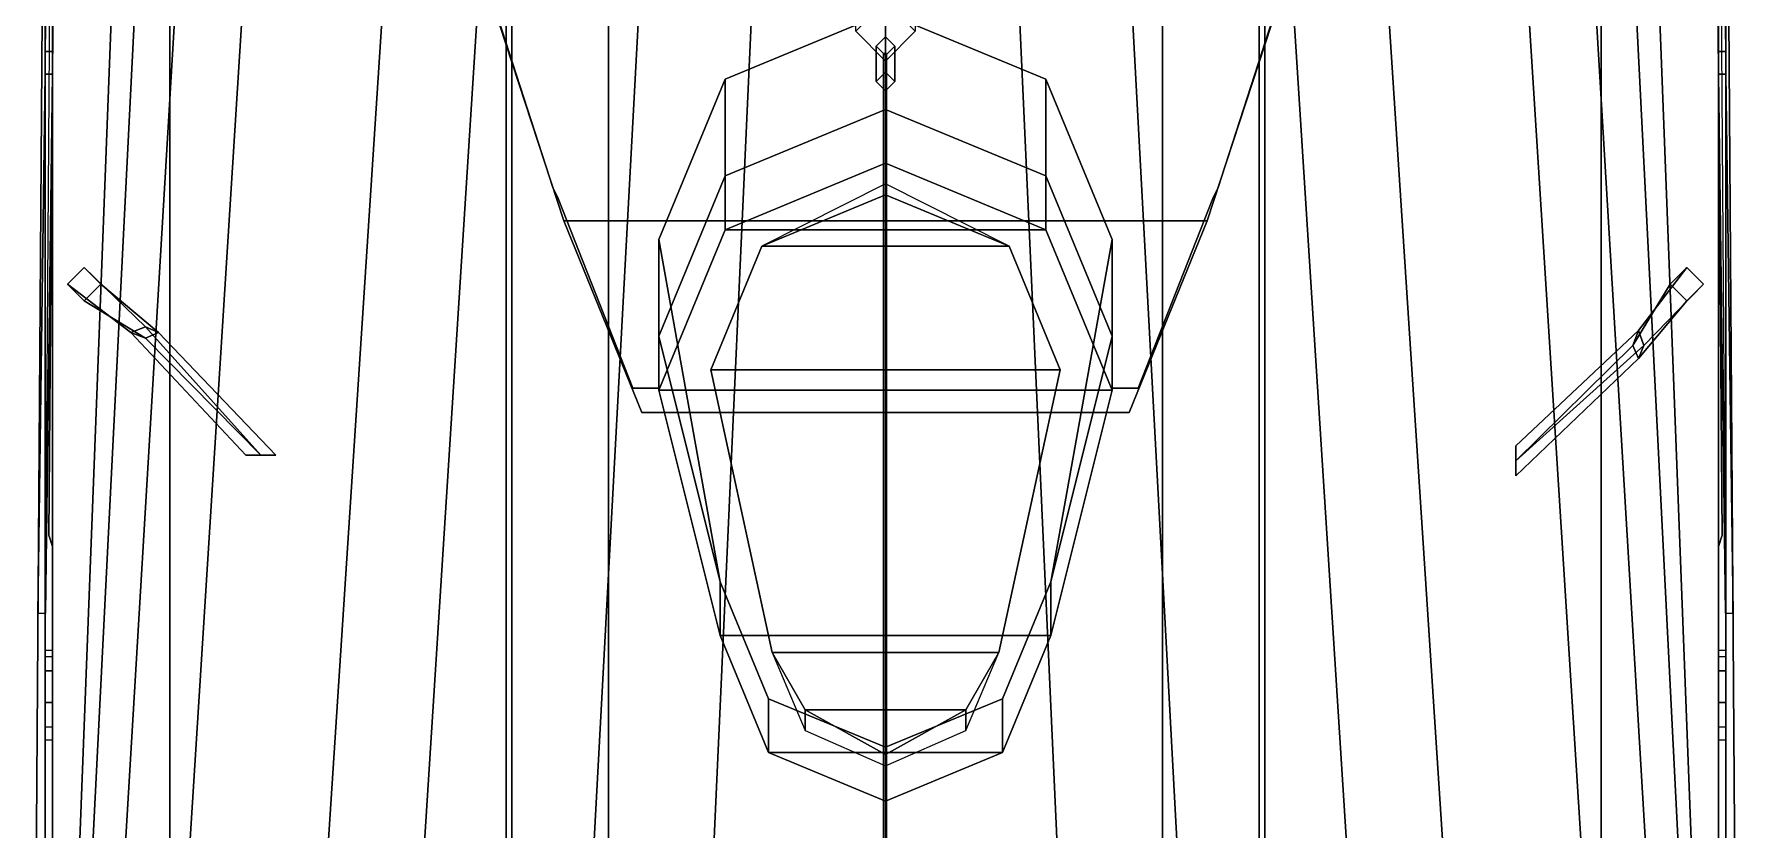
# Model space of a CAD drawing. Extents: x -4.6 to 4.6, y -46 to 43.8.
# Drawn here: x -4.58 to 4.58, y 3.69 to 7.96 of the extents above; entities that cross this region are included whole.
import ezdxf

# ---------------------------------------------------------------- set-up
doc = ezdxf.new("R2010")
doc.units = 0
doc.layers.get('0').update_dxf_attribs({"linetype": 'CONTINUOUS'})
doc.layers.add('RAILINGS', color=6, linetype='CONTINUOUS')
doc.layers.add('SUPERSTRUCTURE', color=3, linetype='CONTINUOUS')

msp = doc.modelspace()

# ---------------------------------------------------------------- linework, layer by layer
for points in [[(-4.48, 16.01, 2.84), (-3.86, 16.01, -0.05), (-4.4, 1.9, -0.05), (-4.58, 1.9, 2.84)], [(-3.85, 16.01, 2.93), (-4.48, 16.01, 2.84), (-4.58, 1.9, 2.84), (-3.85, 1.9, 2.93)], [(-4.48, 16.01, 2.84), (-4.48, 16.01, 2.84), (-4.5591, 4.85, 2.84), (-4.52, 7.75, 4.15)], [(-3.85, 16.01, 5.01), (-4.52, 16.01, 4.94), (-4.52, -0.06, 4.89), (-3.85, -0.06, 4.96)], [(-4.52, 16.01, 4.94), (4.52, 16.01, 4.94), (4.52, -0.06, 4.89), (-4.52, -0.06, 4.89)], [(-4.52, 16.01, 4.94), (-4.52, 16.01, 4.84), (-4.52, -0.06, 4.72), (-4.52, -0.06, 4.89)], [(-4.52, 16.01, 4.84), (-4.48, 16.01, 2.84), (-4.52, 8.02, 4.63), (-4.52, 7.8708, 4.7792)], [(-4.48, 16.01, 2.84), (-4.48, 16.01, 2.84), (-4.52, 7.75, 4.15), (-4.52, 8.02, 4.51)], [(-4.5191, 4.85, 2.84), (-4.44, 16.01, 2.84), (-4.44, 16.01, 2.84), (-4.48, 7.75, 4.15)], [(-4.48, -0.06, 4.72), (-4.48, 16.01, 4.84), (-4.48, 16.01, 4.94), (-4.48, -0.06, 4.89)], [(-4.48, 8.02, 4.63), (-4.44, 16.01, 2.84), (-4.48, 16.01, 4.84), (-4.48, 7.8708, 4.7792)], [(-4.48, 7.75, 4.15), (-4.44, 16.01, 2.84), (-4.44, 16.01, 2.84), (-4.48, 8.02, 4.51)], [(-3.86, 16.01, -0.05), (-3.64, 16.01, -0.6), (-4.35, 1.9, -0.6), (-4.4, 1.9, -0.05)], [(-3.64, 16.01, -0.6), (-3.35, 16.01, -1.15), (-4.19, 1.9, -1.15), (-4.35, 1.9, -0.6)], [(-3.35, 16.01, -1.15), (-2.96, 16.01, -1.7), (-3.85, 1.9, -1.7), (-4.19, 1.9, -1.15)], [(-2.96, 16.01, -1.7), (-2.19, 16.01, -2.46), (-3.11, 1.9, -2.46), (-3.85, 1.9, -1.7)], [(-1.49, 16.01, 3.07), (-3.85, 16.01, 2.93), (-3.85, 1.9, 2.93), (-1.49, 1.9, 3.07)], [(-2.04, 16.01, 5.1), (-3.85, 16.01, 5.01), (-3.85, -0.06, 4.96), (-2.04, -0.06, 5.05)], [(-2.19, 16.01, -2.46), (-1.69, 16.01, -2.76), (-2.59, 1.9, -2.76), (-3.11, 1.9, -2.46)], [(-1.69, 16.01, -2.76), (-0.9, 16.01, -3.2), (-1.66, 1.9, -3.2), (-2.59, 1.9, -2.76)], [(0, 16.01, 5.1), (-2.04, 16.01, 5.1), (-2.04, -0.06, 5.05), (0, -0.06, 5.05)], [(-0.9, 16.01, -3.2), (-0.36, 16.01, -3.4), (-1, 1.9, -3.4), (-1.66, 1.9, -3.2)], [(0, 16.01, 3.07), (-1.49, 16.01, 3.07), (-1.49, 1.9, 3.07), (0, 1.9, 3.07)], [(0, 1.9, -3.5), (-1, 1.9, -3.4), (-0.36, 16.01, -3.4), (0, 16.01, -3.5)], [(0, 1.9, 3.07), (1.49, 1.9, 3.07), (1.49, 16.01, 3.07), (0, 16.01, 3.07)], [(0, 16.01, -3.5), (0.36, 16.01, -3.4), (1, 1.9, -3.4), (0, 1.9, -3.5)], [(0, -0.06, 5.05), (2.04, -0.06, 5.05), (2.04, 16.01, 5.1), (0, 16.01, 5.1)], [(1.66, 1.9, -3.2), (1, 1.9, -3.4), (0.36, 16.01, -3.4), (0.9, 16.01, -3.2)], [(2.59, 1.9, -2.76), (1.66, 1.9, -3.2), (0.9, 16.01, -3.2), (1.69, 16.01, -2.76)], [(1.49, 1.9, 3.07), (3.85, 1.9, 2.93), (3.85, 16.01, 2.93), (1.49, 16.01, 3.07)], [(3.11, 1.9, -2.46), (2.59, 1.9, -2.76), (1.69, 16.01, -2.76), (2.19, 16.01, -2.46)], [(2.04, -0.06, 5.05), (3.85, -0.06, 4.96), (3.85, 16.01, 5.01), (2.04, 16.01, 5.1)], [(3.85, 1.9, -1.7), (3.11, 1.9, -2.46), (2.19, 16.01, -2.46), (2.96, 16.01, -1.7)], [(4.19, 1.9, -1.15), (3.85, 1.9, -1.7), (2.96, 16.01, -1.7), (3.35, 16.01, -1.15)], [(4.35, 1.9, -0.6), (4.19, 1.9, -1.15), (3.35, 16.01, -1.15), (3.64, 16.01, -0.6)], [(4.4, 1.9, -0.05), (4.35, 1.9, -0.6), (3.64, 16.01, -0.6), (3.86, 16.01, -0.05)], [(3.85, 1.9, 2.93), (4.58, 1.9, 2.84), (4.48, 16.01, 2.84), (3.85, 16.01, 2.93)], [(3.85, -0.06, 4.96), (4.52, -0.06, 4.89), (4.52, 16.01, 4.94), (3.85, 16.01, 5.01)], [(4.58, 1.9, 2.84), (4.4, 1.9, -0.05), (3.86, 16.01, -0.05), (4.48, 16.01, 2.84)], [(4.44, 16.01, 2.84), (4.44, 16.01, 2.84), (4.5191, 4.85, 2.84), (4.48, 7.75, 4.15)], [(4.48, 16.01, 4.84), (4.44, 16.01, 2.84), (4.48, 8.02, 4.63), (4.48, 7.8708, 4.7792)], [(4.44, 16.01, 2.84), (4.44, 16.01, 2.84), (4.48, 7.75, 4.15), (4.48, 8.02, 4.51)], [(4.5591, 4.85, 2.84), (4.48, 16.01, 2.84), (4.48, 16.01, 2.84), (4.52, 7.75, 4.15)], [(4.52, 8.02, 4.63), (4.48, 16.01, 2.84), (4.52, 16.01, 4.84), (4.52, 7.8708, 4.7792)], [(4.52, 7.75, 4.15), (4.48, 16.01, 2.84), (4.48, 16.01, 2.84), (4.52, 8.02, 4.51)], [(4.48, 16.01, 4.94), (4.48, 16.01, 4.84), (4.48, -0.06, 4.72), (4.48, -0.06, 4.89)], [(4.52, -0.06, 4.72), (4.52, 16.01, 4.84), (4.52, 16.01, 4.94), (4.52, -0.06, 4.89)], [(-0.18, 9.03, 7.31), (0, 8.85, 7.31), (0, 7.82, 19.8), (-0.16, 7.98, 19.8)], [(0, 8.85, 7.31), (0.18, 9.03, 7.31), (0.16, 7.98, 19.8), (0, 7.82, 19.8)], [(-0.8627, 7.7227, 7.31), (0, 8.08, 7.31), (0, 8.08, 5.07), (-0.8627, 7.7227, 5.07)], [(-0.8627, 7.2027, 7.56), (0, 7.56, 7.59), (0, 8.08, 7.31), (-0.8627, 7.7227, 7.31)], [(-0.16, 7.98, 19.8), (0, 7.82, 19.8), (0.16, 7.98, 19.8), (0, 8.14, 19.8)], [(0, 8.08, 7.31), (0.8627, 7.7227, 7.31), (0.8627, 7.7227, 5.07), (0, 8.08, 5.07)], [(0, 7.56, 7.59), (0.8627, 7.2027, 7.56), (0.8627, 7.7227, 7.31), (0, 8.08, 7.31)], [(-4.52, 7.8708, 4.7792), (-4.52, 8.02, 4.63), (-4.48, 8.02, 4.63), (-4.48, 7.8708, 4.7792)], [(-4.52, 8.02, 4.51), (-4.52, 7.75, 4.15), (-4.48, 7.75, 4.15), (-4.48, 8.02, 4.51)], [(4.48, 8.02, 4.51), (4.48, 7.75, 4.15), (4.52, 7.75, 4.15), (4.52, 8.02, 4.51)], [(4.48, 7.8708, 4.7792), (4.48, 8.02, 4.63), (4.52, 8.02, 4.63), (4.52, 7.8708, 4.7792)], [(0, 7.95, 19.8), (-0.05, 7.9, 19.8), (-0.05, 7.71, 21.98), (0, 7.76, 21.98)], [(-0.05, 7.9, 19.8), (0, 7.85, 19.8), (0, 7.66, 21.98), (-0.05, 7.71, 21.98)], [(0.05, 7.9, 19.8), (0, 7.95, 19.8), (0, 7.76, 21.98), (0.05, 7.71, 21.98)], [(0, 7.85, 19.8), (0.05, 7.9, 19.8), (0.05, 7.71, 21.98), (0, 7.66, 21.98)], [(-4.52, -0.06, 4.72), (-4.52, 7.8708, 4.7792), (-4.48, 7.8708, 4.7792), (-4.48, -0.06, 4.72)], [(-0.01, -21.23, 12.44), (0.005, -21.23, 12.4487), (0.005, 7.86, 19.67), (-0.01, 7.86, 19.66)], [(0.005, -21.23, 12.4313), (-0.01, -21.23, 12.44), (-0.01, 7.86, 19.66), (0.005, 7.86, 19.65)], [(0.005, -21.23, 12.4487), (0.005, -21.23, 12.4313), (0.005, 7.86, 19.65), (0.005, 7.86, 19.67)], [(4.48, -0.06, 4.72), (4.48, 7.8708, 4.7792), (4.52, 7.8708, 4.7792), (4.52, -0.06, 4.72)], [(-4.52, 7.75, 4.15), (-4.5591, 4.85, 2.84), (-4.5191, 4.85, 2.84), (-4.48, 7.75, 4.15)], [(-1.22, 6.86, 7.31), (-0.8627, 7.7227, 7.31), (-0.8627, 7.7227, 5.07), (-1.22, 6.86, 5.07)], [(-1.22, 6.34, 7.48), (-0.8627, 7.2027, 7.56), (-0.8627, 7.7227, 7.31), (-1.22, 6.86, 7.31)], [(-0.05, 7.71, 21.98), (0, 7.66, 21.98), (0.05, 7.71, 21.98), (0, 7.76, 21.98)], [(0.8627, 7.7227, 7.31), (1.22, 6.86, 7.31), (1.22, 6.86, 5.07), (0.8627, 7.7227, 5.07)], [(0.8627, 7.2027, 7.56), (1.22, 6.34, 7.48), (1.22, 6.86, 7.31), (0.8627, 7.7227, 7.31)], [(4.48, 7.75, 4.15), (4.5191, 4.85, 2.84), (4.5591, 4.85, 2.84), (4.52, 7.75, 4.15)], [(-0.8627, 6.9127, 10.17), (0, 7.27, 10.2), (0, 7.56, 7.59), (-0.8627, 7.2027, 7.56)], [(0, 7.27, 10.2), (0.8627, 6.9127, 10.17), (0.8627, 7.2027, 7.56), (0, 7.56, 7.59)], [(0, 7.27, 10.2), (-0.8627, 6.9127, 10.17), (0.8627, 6.9127, 10.17), (0, 7.27, 10.2)], [(-1.22, 6.05, 10.09), (-0.8627, 6.9127, 10.17), (-0.8627, 7.2027, 7.56), (-1.22, 6.34, 7.48)], [(-0.6647, 6.8247, 10.96), (0, 7.1, 10.96), (0, 7.16, 10.19), (-0.6647, 6.8247, 10.16)], [(0, 7.1, 10.96), (0.6647, 6.8247, 10.96), (0.6647, 6.8247, 10.16), (0, 7.16, 10.19)], [(0.8627, 6.9127, 10.17), (1.22, 6.05, 10.09), (1.22, 6.34, 7.48), (0.8627, 7.2027, 7.56)], [(0, 7.1, 10.96), (-0.6647, 6.8247, 10.96), (0.6647, 6.8247, 10.96), (0, 7.1, 10.96)], [(-0.8627, 6.9127, 10.17), (-1.22, 6.05, 10.09), (1.22, 6.05, 10.09), (0.8627, 6.9127, 10.17)], [(-0.89, 5.02, 7.35), (-1.22, 6.34, 7.48), (-1.22, 6.86, 7.31), (-0.89, 5.02, 5.06)], [(-1.22, 6.86, 7.31), (-1.22, 6.86, 5.07), (-1.22, 6.86, 5.07), (-0.89, 5.02, 5.06)], [(-0.94, 6.16, 10.96), (-0.6647, 6.8247, 10.96), (-0.6647, 6.8247, 10.16), (-0.94, 6.16, 10.1)], [(-0.6647, 6.8247, 10.96), (-0.94, 6.16, 10.96), (0.94, 6.16, 10.96), (0.6647, 6.8247, 10.96)], [(0.6647, 6.8247, 10.96), (0.94, 6.16, 10.96), (0.94, 6.16, 10.1), (0.6647, 6.8247, 10.16)], [(1.22, 6.34, 7.48), (0.89, 5.02, 7.35), (0.89, 5.02, 5.06), (1.22, 6.86, 7.31)], [(1.22, 6.86, 7.31), (0.89, 5.02, 5.06), (0.89, 5.02, 5.06), (1.22, 6.86, 5.07)], [(-4.31, 6.71, 7.02), (-4.4, 6.62, 7.02), (-4.06, 6.36, 7.55), (-3.98, 6.39, 7.58)], [(-4.31, 6.71, 4.89), (-4.4, 6.62, 4.89), (-4.4, 6.62, 7.02), (-4.31, 6.71, 7.02)], [(-4.22, 6.62, 7.02), (-4.31, 6.71, 7.02), (-3.98, 6.39, 7.58), (-3.91, 6.36, 7.55)], [(-4.22, 6.62, 4.89), (-4.31, 6.71, 4.89), (-4.31, 6.71, 7.02), (-4.22, 6.62, 7.02)], [(4.31, 6.71, 7.02), (4.22, 6.62, 7.02), (4.02, 6.29, 7.52), (4.05, 6.37, 7.55)], [(4.4, 6.62, 7.02), (4.31, 6.71, 7.02), (4.05, 6.37, 7.55), (4.08, 6.29, 7.58)], [(4.31, 6.71, 4.89), (4.22, 6.62, 4.89), (4.22, 6.62, 7.02), (4.31, 6.71, 7.02)], [(4.4, 6.62, 4.89), (4.31, 6.71, 4.89), (4.31, 6.71, 7.02), (4.4, 6.62, 7.02)], [(-4.4, 6.62, 7.02), (-4.31, 6.53, 7.02), (-3.98, 6.33, 7.52), (-4.06, 6.36, 7.55)], [(-4.4, 6.62, 4.89), (-4.31, 6.53, 4.89), (-4.31, 6.53, 7.02), (-4.4, 6.62, 7.02)], [(-4.31, 6.53, 7.02), (-4.22, 6.62, 7.02), (-3.91, 6.36, 7.55), (-3.98, 6.33, 7.52)], [(-4.31, 6.53, 4.89), (-4.22, 6.62, 4.89), (-4.22, 6.62, 7.02), (-4.31, 6.53, 7.02)], [(4.22, 6.62, 7.02), (4.31, 6.53, 7.02), (4.05, 6.22, 7.55), (4.02, 6.29, 7.52)], [(4.31, 6.53, 7.02), (4.4, 6.62, 7.02), (4.08, 6.29, 7.58), (4.05, 6.22, 7.55)], [(4.22, 6.62, 4.89), (4.31, 6.53, 4.89), (4.31, 6.53, 7.02), (4.22, 6.62, 7.02)], [(4.31, 6.53, 4.89), (4.4, 6.62, 4.89), (4.4, 6.62, 7.02), (4.31, 6.53, 7.02)], [(-3.98, 6.39, 7.58), (-4.06, 6.36, 7.55), (-3.44, 5.7, 7.98), (-3.36, 5.7, 8.03)], [(-4.06, 6.36, 7.55), (-3.98, 6.33, 7.52), (-3.36, 5.7, 7.93), (-3.44, 5.7, 7.98)], [(-3.91, 6.36, 7.55), (-3.98, 6.39, 7.58), (-3.36, 5.7, 8.03), (-3.28, 5.7, 7.98)], [(-3.98, 6.33, 7.52), (-3.91, 6.36, 7.55), (-3.28, 5.7, 7.98), (-3.36, 5.7, 7.93)], [(-0.89, 4.73, 9.96), (-1.22, 6.05, 10.09), (-1.22, 6.34, 7.48), (-0.89, 5.02, 7.35)], [(1.22, 6.05, 10.09), (0.89, 4.73, 9.96), (0.89, 5.02, 7.35), (1.22, 6.34, 7.48)], [(4.08, 6.29, 7.58), (4.05, 6.37, 7.55), (3.39, 5.75, 7.98), (3.39, 5.67, 8.03)], [(4.05, 6.37, 7.55), (4.02, 6.29, 7.52), (3.39, 5.67, 7.93), (3.39, 5.75, 7.98)], [(4.05, 6.22, 7.55), (4.08, 6.29, 7.58), (3.39, 5.67, 8.03), (3.39, 5.59, 7.98)], [(4.02, 6.29, 7.52), (4.05, 6.22, 7.55), (3.39, 5.59, 7.98), (3.39, 5.67, 7.93)], [(-0.61, 4.64, 10.43), (-0.94, 6.16, 10.96), (-0.94, 6.16, 10.1), (-0.61, 4.64, 9.95)], [(-0.94, 6.16, 10.96), (-0.61, 4.64, 10.43), (0.61, 4.64, 10.43), (0.94, 6.16, 10.96)], [(0.94, 6.16, 10.96), (0.61, 4.64, 10.43), (0.61, 4.64, 9.95), (0.94, 6.16, 10.1)], [(-1.22, 6.05, 10.09), (-0.89, 4.73, 9.96), (0.89, 4.73, 9.96), (1.22, 6.05, 10.09)], [(-3.28, 5.7, 7.98), (-3.36, 5.7, 8.03), (-3.44, 5.7, 7.98), (-3.36, 5.7, 7.93)], [(3.39, 5.59, 7.98), (3.39, 5.67, 8.03), (3.39, 5.75, 7.98), (3.39, 5.67, 7.93)], [(-0.6293, 4.1007, 9.9), (-0.89, 4.73, 9.96), (-0.89, 5.02, 7.35), (-0.6293, 4.3907, 7.29)], [(-0.6293, 4.3907, 7.29), (-0.89, 5.02, 7.35), (-0.89, 5.02, 5.06), (-0.6293, 4.3907, 5.06)], [(0.89, 4.73, 9.96), (0.6293, 4.1007, 9.9), (0.6293, 4.3907, 7.29), (0.89, 5.02, 7.35)], [(0.89, 5.02, 7.35), (0.6293, 4.3907, 7.29), (0.6293, 4.3907, 5.06), (0.89, 5.02, 5.06)], [(-0.89, 4.73, 9.96), (-0.6293, 4.1007, 9.9), (0.6293, 4.1007, 9.9), (0.89, 4.73, 9.96)], [(-4.52, 4.24, 2.84), (-4.52, 4.37, 3.33), (-4.52, 4.54, 3.33), (-4.52, 4.65, 2.84)], [(-4.52, 4.65, 2.84), (-4.52, 4.54, 3.33), (-4.48, 4.54, 3.33), (-4.48, 4.65, 2.84)], [(-4.48, 4.6183, 4.7549), (-4.48, 4.54, 4.52), (-4.52, 4.54, 4.52), (-4.52, 4.6183, 4.7549)], [(-4.52, 4.6183, 4.7549), (-4.52, 4.54, 4.52), (-4.52, 4.37, 4.52), (-4.52, 4.1674, 4.7516)], [(-4.48, 4.54, 3.33), (-4.48, 4.37, 3.33), (-4.48, 4.24, 2.84), (-4.48, 4.65, 2.84)], [(-4.48, 4.37, 4.52), (-4.48, 4.54, 4.52), (-4.48, 4.6183, 4.7549), (-4.48, 4.1674, 4.7516)], [(-0.4313, 4.33, 10.39), (-0.61, 4.64, 10.43), (-0.61, 4.64, 9.95), (-0.4313, 4.22, 9.91)], [(-0.61, 4.64, 10.43), (-0.4313, 4.33, 10.39), (0.4313, 4.33, 10.39), (0.61, 4.64, 10.43)], [(0.61, 4.64, 10.43), (0.4313, 4.33, 10.39), (0.4313, 4.22, 9.91), (0.61, 4.64, 9.95)], [(4.48, 4.24, 2.84), (4.48, 4.37, 3.33), (4.48, 4.54, 3.33), (4.48, 4.65, 2.84)], [(4.48, 4.65, 2.84), (4.48, 4.54, 3.33), (4.52, 4.54, 3.33), (4.52, 4.65, 2.84)], [(4.48, 4.6183, 4.7549), (4.48, 4.54, 4.52), (4.48, 4.37, 4.52), (4.48, 4.1674, 4.7516)], [(4.52, 4.6183, 4.7549), (4.52, 4.54, 4.52), (4.48, 4.54, 4.52), (4.48, 4.6183, 4.7549)], [(4.52, 4.54, 3.33), (4.52, 4.37, 3.33), (4.52, 4.24, 2.84), (4.52, 4.65, 2.84)], [(4.52, 4.37, 4.52), (4.52, 4.54, 4.52), (4.52, 4.6183, 4.7549), (4.52, 4.1674, 4.7516)], [(-4.52, 4.54, 4.52), (-4.52, 4.54, 3.33), (-4.52, 4.37, 3.33), (-4.52, 4.37, 4.52)], [(-4.48, 4.54, 4.52), (-4.48, 4.54, 3.33), (-4.52, 4.54, 3.33), (-4.52, 4.54, 4.52)], [(-4.48, 4.37, 3.33), (-4.48, 4.54, 3.33), (-4.48, 4.54, 4.52), (-4.48, 4.37, 4.52)], [(4.48, 4.54, 4.52), (4.48, 4.54, 3.33), (4.48, 4.37, 3.33), (4.48, 4.37, 4.52)], [(4.52, 4.54, 4.52), (4.52, 4.54, 3.33), (4.48, 4.54, 3.33), (4.48, 4.54, 4.52)], [(4.52, 4.37, 3.33), (4.52, 4.54, 3.33), (4.52, 4.54, 4.52), (4.52, 4.37, 4.52)], [(-4.52, 4.37, 4.52), (-4.52, 4.37, 3.33), (-4.48, 4.37, 3.33), (-4.48, 4.37, 4.52)], [(-4.52, 4.1674, 4.7516), (-4.52, 4.37, 4.52), (-4.48, 4.37, 4.52), (-4.48, 4.1674, 4.7516)], [(-4.48, 4.24, 2.84), (-4.48, 4.37, 3.33), (-4.52, 4.37, 3.33), (-4.52, 4.24, 2.84)], [(0, 3.84, 9.88), (-0.6293, 4.1007, 9.9), (-0.6293, 4.3907, 7.29), (0, 4.13, 7.27)], [(0, 4.13, 7.27), (-0.6293, 4.3907, 7.29), (-0.6293, 4.3907, 5.06), (0, 4.13, 5.06)], [(0, 4.09, 10.27), (-0.4313, 4.33, 10.39), (-0.4313, 4.22, 9.91), (0, 4.03, 9.89)], [(-0.4313, 4.33, 10.39), (0, 4.09, 10.27), (0, 4.09, 10.27), (0.4313, 4.33, 10.39)], [(0.6293, 4.1007, 9.9), (0, 3.84, 9.88), (0, 4.13, 7.27), (0.6293, 4.3907, 7.29)], [(0.6293, 4.3907, 7.29), (0, 4.13, 7.27), (0, 4.13, 5.06), (0.6293, 4.3907, 5.06)], [(0.4313, 4.33, 10.39), (0, 4.09, 10.27), (0, 4.03, 9.89), (0.4313, 4.22, 9.91)], [(4.48, 4.37, 4.52), (4.48, 4.37, 3.33), (4.52, 4.37, 3.33), (4.52, 4.37, 4.52)], [(4.52, 4.24, 2.84), (4.52, 4.37, 3.33), (4.48, 4.37, 3.33), (4.48, 4.24, 2.84)], [(4.48, 4.1674, 4.7516), (4.48, 4.37, 4.52), (4.52, 4.37, 4.52), (4.52, 4.1674, 4.7516)], [(-0.6293, 4.1007, 9.9), (0, 3.84, 9.88), (0, 3.84, 9.88), (0.6293, 4.1007, 9.9)]]:
    msp.add_3dface(points)
at = {"layer": 'RAILINGS'}
for points in [[(-4.47, 9.1, 3.87), (-4.47, 9.1, 3.93), (-4.5, 5.27, 3.93), (-4.5, 5.27, 3.87)], [(-4.5, 5.27, 3.87), (-4.5, 5.27, 3.93), (-4.47, 9.1, 3.93), (-4.47, 9.1, 3.87)], [(-4.5, 5.27, 3.46), (-4.5, 5.27, 3.52), (-4.47, 9.1, 3.52), (-4.47, 9.1, 3.46)], [(-4.47, 9.1, 3.46), (-4.47, 9.1, 3.52), (-4.5, 5.27, 3.52), (-4.5, 5.27, 3.46)], [(-4.47, 9.1, 3.22), (-4.47, 9.1, 3.28), (-4.5, 5.27, 3.28), (-4.5, 5.27, 3.22)], [(-4.5, 5.27, 3.22), (-4.5, 5.27, 3.28), (-4.47, 9.1, 3.28), (-4.47, 9.1, 3.22)], [(4.5, 5.27, 3.22), (4.5, 5.27, 3.28), (4.47, 9.1, 3.28), (4.47, 9.1, 3.22)], [(4.47, 9.1, 3.22), (4.47, 9.1, 3.28), (4.5, 5.27, 3.28), (4.5, 5.27, 3.22)], [(4.47, 9.1, 3.46), (4.47, 9.1, 3.52), (4.5, 5.27, 3.52), (4.5, 5.27, 3.46)], [(4.5, 5.27, 3.46), (4.5, 5.27, 3.52), (4.47, 9.1, 3.52), (4.47, 9.1, 3.46)], [(4.5, 5.27, 3.87), (4.5, 5.27, 3.93), (4.47, 9.1, 3.93), (4.47, 9.1, 3.87)], [(4.47, 9.1, 3.87), (4.47, 9.1, 3.93), (4.5, 5.27, 3.93), (4.5, 5.27, 3.87)], [(-1.79, 7.14, 8.23), (-1.79, 7.14, 8.29), (-2.2, 8.41, 8.29), (-2.2, 8.41, 8.23)], [(-2.2, 8.41, 8.23), (-2.2, 8.41, 8.29), (-1.79, 7.14, 8.29), (-1.79, 7.14, 8.23)], [(-1.79, 7.14, 7.82), (-1.79, 7.14, 7.88), (-2.2, 8.41, 7.88), (-2.2, 8.41, 7.82)], [(-2.2, 8.41, 7.82), (-2.2, 8.41, 7.88), (-1.79, 7.14, 7.88), (-1.79, 7.14, 7.82)], [(2.2, 8.41, 7.82), (2.2, 8.41, 7.88), (1.79, 7.14, 7.88), (1.79, 7.14, 7.82)], [(1.79, 7.14, 7.82), (1.79, 7.14, 7.88), (2.2, 8.41, 7.88), (2.2, 8.41, 7.82)], [(1.79, 7.14, 8.23), (1.79, 7.14, 8.29), (2.2, 8.41, 8.29), (2.2, 8.41, 8.23)], [(2.2, 8.41, 8.23), (2.2, 8.41, 8.29), (1.79, 7.14, 8.29), (1.79, 7.14, 8.23)], [(-1.76, 7.08, 7.31), (-1.79, 7.14, 7.31), (-1.79, 7.14, 8.29), (-1.76, 7.08, 8.29)], [(-1.76, 7.08, 8.29), (-1.79, 7.14, 8.29), (-1.79, 7.14, 7.31), (-1.76, 7.08, 7.31)], [(-1.36, 6.06, 8.23), (-1.36, 6.06, 8.29), (-1.76, 7.08, 8.29), (-1.76, 7.08, 8.23)], [(-1.76, 7.08, 8.23), (-1.76, 7.08, 8.29), (-1.36, 6.06, 8.29), (-1.36, 6.06, 8.23)], [(-1.36, 6.06, 7.82), (-1.36, 6.06, 7.88), (-1.76, 7.08, 7.88), (-1.76, 7.08, 7.82)], [(-1.76, 7.08, 7.82), (-1.76, 7.08, 7.88), (-1.36, 6.06, 7.88), (-1.36, 6.06, 7.82)], [(1.76, 7.08, 7.82), (1.76, 7.08, 7.88), (1.36, 6.06, 7.88), (1.36, 6.06, 7.82)], [(1.36, 6.06, 7.82), (1.36, 6.06, 7.88), (1.76, 7.08, 7.88), (1.76, 7.08, 7.82)], [(1.36, 6.06, 8.23), (1.36, 6.06, 8.29), (1.76, 7.08, 8.29), (1.76, 7.08, 8.23)], [(1.76, 7.08, 8.23), (1.76, 7.08, 8.29), (1.36, 6.06, 8.29), (1.36, 6.06, 8.23)], [(1.76, 7.08, 7.31), (1.79, 7.14, 7.31), (1.79, 7.14, 8.29), (1.76, 7.08, 8.29)], [(1.76, 7.08, 8.29), (1.79, 7.14, 8.29), (1.79, 7.14, 7.31), (1.76, 7.08, 7.31)], [(-1.22, 6.06, 8.23), (-1.22, 6.06, 8.29), (-1.36, 6.06, 8.29), (-1.36, 6.06, 8.23)], [(-1.36, 6.06, 8.23), (-1.36, 6.06, 8.29), (-1.22, 6.06, 8.29), (-1.22, 6.06, 8.23)], [(-1.22, 6.06, 7.82), (-1.22, 6.06, 7.88), (-1.36, 6.06, 7.88), (-1.36, 6.06, 7.82)], [(-1.36, 6.06, 7.82), (-1.36, 6.06, 7.88), (-1.22, 6.06, 7.88), (-1.22, 6.06, 7.82)], [(1.36, 6.06, 7.82), (1.36, 6.06, 7.88), (1.22, 6.06, 7.88), (1.22, 6.06, 7.82)], [(1.22, 6.06, 7.82), (1.22, 6.06, 7.88), (1.36, 6.06, 7.88), (1.36, 6.06, 7.82)], [(1.22, 6.06, 8.23), (1.22, 6.06, 8.29), (1.36, 6.06, 8.29), (1.36, 6.06, 8.23)], [(1.36, 6.06, 8.23), (1.36, 6.06, 8.29), (1.22, 6.06, 8.29), (1.22, 6.06, 8.23)], [(-4.48, 5.21, 3.93), (-4.5, 5.27, 3.93), (-4.5, 5.27, 2.84), (-4.48, 5.21, 2.84)], [(-4.48, 5.21, 2.84), (-4.5, 5.27, 2.84), (-4.5, 5.27, 3.93), (-4.48, 5.21, 3.93)], [(4.48, 5.21, 3.93), (4.5, 5.27, 3.93), (4.5, 5.27, 2.84), (4.48, 5.21, 2.84)], [(4.48, 5.21, 2.84), (4.5, 5.27, 2.84), (4.5, 5.27, 3.93), (4.48, 5.21, 3.93)], [(-4.48, 5.21, 3.87), (-4.48, 5.21, 3.93), (-4.48, -1.48, 3.93), (-4.48, -1.48, 3.87)], [(-4.48, -1.48, 3.87), (-4.48, -1.48, 3.93), (-4.48, 5.21, 3.93), (-4.48, 5.21, 3.87)], [(-4.48, -1.48, 3.46), (-4.48, -1.48, 3.52), (-4.48, 5.21, 3.52), (-4.48, 5.21, 3.46)], [(-4.48, 5.21, 3.46), (-4.48, 5.21, 3.52), (-4.48, -1.48, 3.52), (-4.48, -1.48, 3.46)], [(-4.48, 5.21, 3.22), (-4.48, 5.21, 3.28), (-4.48, -1.48, 3.28), (-4.48, -1.48, 3.22)], [(-4.48, -1.48, 3.22), (-4.48, -1.48, 3.28), (-4.48, 5.21, 3.28), (-4.48, 5.21, 3.22)], [(4.48, -1.48, 3.22), (4.48, -1.48, 3.28), (4.48, 5.21, 3.28), (4.48, 5.21, 3.22)], [(4.48, 5.21, 3.22), (4.48, 5.21, 3.28), (4.48, -1.48, 3.28), (4.48, -1.48, 3.22)], [(4.48, 5.21, 3.46), (4.48, 5.21, 3.52), (4.48, -1.48, 3.52), (4.48, -1.48, 3.46)], [(4.48, -1.48, 3.46), (4.48, -1.48, 3.52), (4.48, 5.21, 3.52), (4.48, 5.21, 3.46)], [(4.48, -1.48, 3.87), (4.48, -1.48, 3.93), (4.48, 5.21, 3.93), (4.48, 5.21, 3.87)], [(4.48, 5.21, 3.87), (4.48, 5.21, 3.93), (4.48, -1.48, 3.93), (4.48, -1.48, 3.87)]]:
    msp.add_3dface(points, dxfattribs=at)
at = {"layer": 'SUPERSTRUCTURE'}
for points in [[(2.01, -2.19, 5.02), (2.01, 8.24, 5.02), (-2.01, 8.24, 5.02), (-2.01, -2.19, 5.02)], [(-2.01, 8.24, 5.02), (-2.01, 8.24, 3.04), (-2.01, -0.06, 3.04), (-2.01, -0.06, 5.02)], [(2.01, -0.06, 3.04), (2.01, 8.24, 3.04), (2.01, 8.24, 5.02), (2.01, -0.06, 5.02)], [(-1.73, 6.96, 7.31), (-2.11, 8.12, 7.31), (-2.11, 8.12, 7.26), (-1.73, 6.96, 7.26)], [(2.11, 8.12, 7.31), (-2.11, 8.12, 7.31), (-1.73, 6.96, 7.31), (1.73, 6.96, 7.31)], [(-1.73, 6.96, 7.26), (-2.11, 8.12, 7.26), (2.11, 8.12, 7.26), (1.73, 6.96, 7.26)], [(1.73, 6.96, 7.26), (2.11, 8.12, 7.26), (2.11, 8.12, 7.31), (1.73, 6.96, 7.31)], [(-1.31, 5.93, 7.31), (-1.73, 6.96, 7.31), (-1.73, 6.96, 7.26), (-1.31, 5.93, 7.26)], [(1.73, 6.96, 7.31), (-1.73, 6.96, 7.31), (-1.31, 5.93, 7.31), (1.31, 5.93, 7.31)], [(-1.31, 5.93, 7.26), (-1.73, 6.96, 7.26), (1.73, 6.96, 7.26), (1.31, 5.93, 7.26)], [(1.31, 5.93, 7.26), (1.73, 6.96, 7.26), (1.73, 6.96, 7.31), (1.31, 5.93, 7.31)], [(1.31, 5.93, 7.31), (-1.31, 5.93, 7.31), (-1.31, 5.93, 7.26), (1.31, 5.93, 7.26)]]:
    msp.add_3dface(points, dxfattribs=at)

doc.saveas('drawing.dxf')
